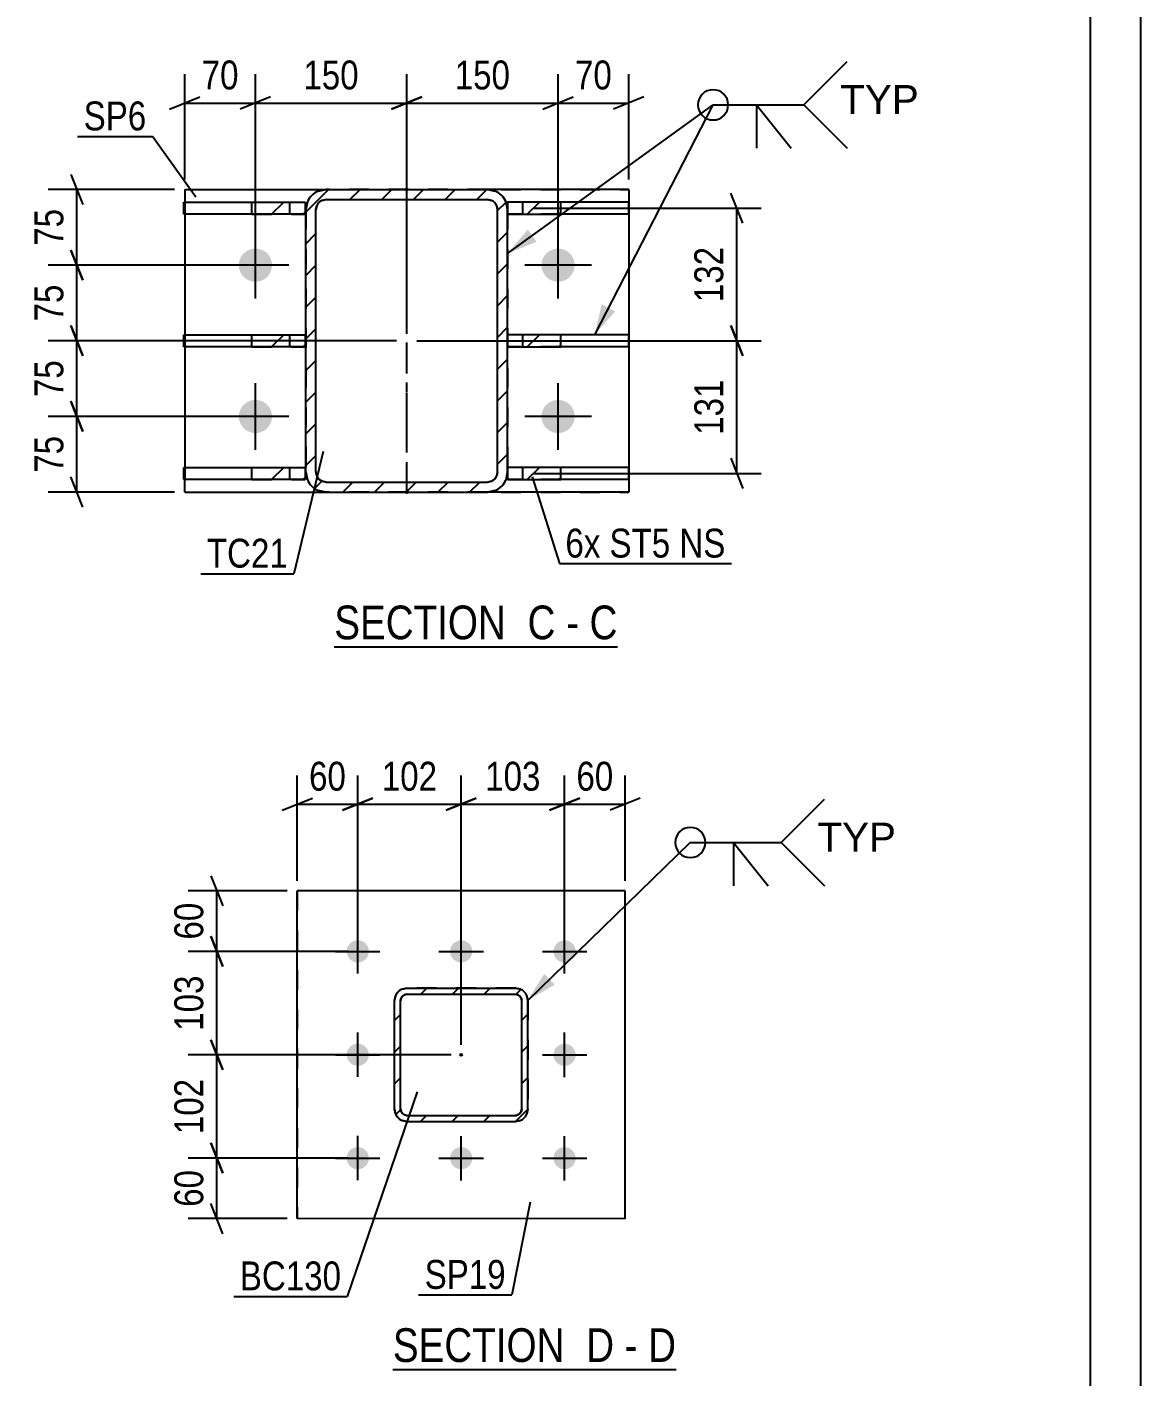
# Model space of a CAD drawing. Header units: millimetres. Extents: x -131 to 463, y -178 to 242.
# Drawn here: x 352.7 to 463.1, y -16.8 to 116.9 of the extents above; entities that cross this region are included whole.
import ezdxf

# ---------------------------------------------------------------- set-up
doc = ezdxf.new("R2010")
doc.units = ezdxf.units.MM
doc.linetypes.add('DXK_LINE_DOT2', pattern=[3.9198, 1.9599, -1.9599])
doc.linetypes.add('DXK_LINE_DOT3', pattern=[5.9187, 2.979, -0.9799, 0.9799, -0.9799])
doc.styles.add('Arial', font='ARIAL.TTF', dxfattribs={"height": 0.2})
doc.styles.add('Arial Narrow', font='ARIALN.TTF', dxfattribs={"height": 0.2})

# ---------------------------------------------------------------- blocks, each defined once
blk = doc.blocks.new('Unknown-284876763-1134')
at = {"color": 5, "linetype": 'Continuous'}
for p, q in [((463.1, -177.83), (463.1, 242.17)), ((458.1, -172.83), (458.1, 237.17))]:
    blk.add_line(p, q, dxfattribs=at)
blk = doc.blocks.new('Unknown-284876763-13 - 1638')
at = {"color": 6, "linetype": 'Continuous'}
blk.add_line((388.95, -16.16), (417.02, -16.16), dxfattribs=at)
at = {"color": 0, "linetype": 'Continuous'}
for points in [[(407.06, -15.41), (407.06, -11.91), (388.95, -11.91), (388.95, -15.41)], [(410.87, -15.41), (410.87, -11.91), (408.11, -11.91), (408.11, -15.41)], [(413.2, -15.41), (413.2, -11.91), (411.92, -11.91), (411.92, -15.41)], [(417.02, -15.41), (417.02, -11.91), (414.25, -11.91), (414.25, -15.41)]]:
    blk.add_wipeout(points, dxfattribs=at)
at = {"color": 7, "linetype": 'Continuous', "style": 'Arial Narrow'}
for s, p in [('SECTION ', (388.95, -15.41)), ('D', (408.11, -15.41)), ('D', (414.25, -15.41)), ('-', (411.92, -15.41))]:
    blk.add_text(s, height=3.34, dxfattribs=at).set_placement(p)
blk = doc.blocks.new('Unknown-284876763-15 - 3372')
at = {"color": 6, "linetype": 'Continuous'}
blk.add_line((383.14, 55.49), (411.21, 55.49), dxfattribs=at)
at = {"color": 0, "linetype": 'Continuous'}
for points in [[(401.25, 56.24), (401.25, 59.74), (383.14, 59.74), (383.14, 56.24)], [(405.07, 56.24), (405.07, 59.74), (402.3, 59.74), (402.3, 56.24)], [(407.39, 56.24), (407.39, 59.74), (406.12, 59.74), (406.12, 56.24)], [(411.21, 56.24), (411.21, 59.74), (408.44, 59.74), (408.44, 56.24)]]:
    blk.add_wipeout(points, dxfattribs=at)
at = {"color": 7, "linetype": 'Continuous', "style": 'Arial Narrow'}
for s, p in [('SECTION ', (383.14, 56.24)), ('C', (402.3, 56.24)), ('C', (408.44, 56.24)), ('-', (406.12, 56.24))]:
    blk.add_text(s, height=3.34, dxfattribs=at).set_placement(p)
blk = doc.blocks.new('Part-284876763-1680 - 1638')
at = {"color": 2, "linetype": 'Continuous'}
for p, q in [((379.47, 31.3), (379.47, 31.3)), ((379.47, -1.2), (379.47, 31.3)), ((411.97, 31.29), (379.47, 31.3)), ((411.97, -1.21), (411.97, 31.29)), ((379.47, -1.2), (379.47, -1.2)), ((411.97, -1.21), (379.47, -1.2))]:
    blk.add_line(p, q, dxfattribs=at)
at = {"color": 7, "linetype": 'DXK_LINE_DOT2'}
for p, q in [((379.47, 31.3), (379.47, -1.2)), ((411.97, 31.29), (411.97, 31.29)), ((411.97, -1.21), (411.97, 31.29)), ((411.97, -1.21), (411.97, -1.21))]:
    blk.add_line(p, q, dxfattribs=at)
blk = doc.blocks.new('Part-284876763-1709 - 1638')
at = {"linetype": 'Continuous'}
h = blk.add_hatch(dxfattribs=at)
h.set_pattern_fill('', scale=0.7, style=0, pattern_type=0)
h.set_pattern_definition([(45, (401.1178, 8.4426), (-1.57154, 1.57154), [])])
h.paths.add_polyline_path([(390.32, 8.44), (401.12, 8.44), (401.58, 8.53), (401.97, 8.79), (402.23, 9.18), (402.32, 9.64), (402.32, 20.44), (402.23, 20.9), (401.97, 21.29), (401.58, 21.55), (401.12, 21.64), (390.32, 21.64), (389.86, 21.55), (389.47, 21.29), (389.21, 20.9), (389.12, 20.44), (389.12, 9.64), (389.21, 9.19), (389.47, 8.8), (389.86, 8.54)])
h.paths.add_polyline_path([(389.76, 9.41), (389.72, 9.64), (389.72, 20.44), (389.77, 20.67), (389.9, 20.87), (390.09, 21), (390.32, 21.04), (401.12, 21.04), (401.35, 21), (401.54, 20.87), (401.67, 20.67), (401.72, 20.44), (401.72, 9.64), (401.67, 9.41), (401.54, 9.22), (401.35, 9.09), (401.12, 9.04), (390.32, 9.04), (390.09, 9.09), (389.89, 9.22)])
blk.add_hatch(color=246, dxfattribs=at).paths.add_polyline_path([(395.72, 14.94, -1), (395.72, 15.14, -1)])
at = {"color": 7, "linetype": 'DXK_LINE_DOT2'}
for p, q in [((389.86, 21.55), (390.32, 21.64)), ((401.12, 21.64), (390.32, 21.64)), ((401.12, 21.64), (401.58, 21.55)), ((389.12, 20.44), (389.21, 20.9)), ((389.12, 9.64), (389.12, 20.44)), ((389.77, 20.67), (389.72, 20.44)), ((389.72, 9.64), (389.72, 20.44)), ((389.9, 20.87), (389.77, 20.67)), ((390.09, 21), (389.9, 20.87)), ((390.32, 21.04), (390.09, 21)), ((390.32, 21.04), (401.12, 21.04)), ((401.35, 21), (401.12, 21.04)), ((401.54, 20.87), (401.35, 21)), ((401.67, 20.67), (401.54, 20.87)), ((401.72, 20.44), (401.67, 20.67)), ((401.72, 9.64), (401.72, 20.44)), ((402.23, 20.9), (402.23, 20.9)), ((402.23, 20.9), (402.32, 20.44)), ((402.32, 20.44), (402.32, 9.64)), ((389.21, 9.19), (389.12, 9.64)), ((389.72, 9.64), (389.76, 9.41)), ((389.76, 9.41), (389.89, 9.22)), ((401.54, 9.22), (401.67, 9.41)), ((401.67, 9.41), (401.72, 9.64)), ((402.32, 9.64), (402.23, 9.18)), ((402.32, 9.64), (402.32, 9.64)), ((390.32, 8.44), (389.86, 8.54)), ((389.89, 9.22), (390.09, 9.09)), ((390.09, 9.09), (390.32, 9.04)), ((390.32, 9.04), (401.12, 9.04)), ((390.32, 8.44), (401.12, 8.44)), ((401.12, 9.04), (401.35, 9.09)), ((401.58, 8.53), (401.12, 8.44)), ((401.35, 9.09), (401.54, 9.22))]:
    blk.add_line(p, q, dxfattribs=at)
at = {"color": 2, "linetype": 'Continuous'}
for p, q in [((390.32, 21.64), (389.86, 21.55)), ((390.32, 21.64), (390.32, 21.64)), ((390.32, 21.64), (401.12, 21.64)), ((401.12, 21.64), (401.12, 21.64)), ((401.58, 21.55), (401.12, 21.64)), ((389.21, 20.9), (389.12, 20.44)), ((389.12, 20.44), (389.12, 20.44)), ((389.12, 9.64), (389.12, 20.44)), ((389.72, 20.44), (389.77, 20.67)), ((389.72, 20.44), (389.72, 20.44)), ((389.72, 9.64), (389.72, 20.44)), ((389.77, 20.67), (389.9, 20.87)), ((389.9, 20.87), (390.09, 21)), ((390.09, 21), (390.32, 21.04)), ((390.32, 21.04), (390.32, 21.04)), ((390.32, 21.04), (401.12, 21.04)), ((401.12, 21.04), (401.12, 21.04)), ((401.12, 21.04), (401.35, 21)), ((401.35, 21), (401.54, 20.87)), ((401.54, 20.87), (401.67, 20.67)), ((401.67, 20.67), (401.72, 20.44)), ((401.72, 20.44), (401.72, 20.44)), ((401.72, 9.64), (401.72, 20.44)), ((402.32, 20.44), (402.23, 20.9)), ((402.32, 20.44), (402.32, 20.44)), ((402.32, 9.64), (402.32, 20.44)), ((389.12, 9.64), (389.12, 9.64)), ((389.12, 9.64), (389.21, 9.19)), ((389.72, 9.64), (389.72, 9.64)), ((389.76, 9.41), (389.72, 9.64)), ((389.89, 9.22), (389.76, 9.41)), ((401.67, 9.41), (401.54, 9.22)), ((401.72, 9.64), (401.67, 9.41)), ((401.72, 9.64), (401.72, 9.64)), ((402.23, 9.18), (402.32, 9.64)), ((402.32, 9.64), (402.32, 9.64)), ((389.86, 8.54), (390.32, 8.44)), ((390.09, 9.09), (389.89, 9.22)), ((390.32, 9.04), (390.09, 9.09)), ((390.32, 9.04), (390.32, 9.04)), ((390.32, 9.04), (401.12, 9.04)), ((390.32, 8.44), (390.32, 8.44)), ((390.32, 8.44), (401.12, 8.44)), ((401.35, 9.09), (401.12, 9.04)), ((401.12, 9.04), (401.12, 9.04)), ((401.12, 8.44), (401.58, 8.53)), ((401.12, 8.44), (401.12, 8.44)), ((401.54, 9.22), (401.35, 9.09))]:
    blk.add_line(p, q, dxfattribs=at)
at = {"color": 7, "linetype": 'DXK_LINE_DOT3'}
blk.add_line((395.72, 15.04), (395.72, 15.04), dxfattribs=at)
at = {"color": 246, "linetype": 'DXK_LINE_DOT2'}
blk.add_line((395.72, 15.04), (395.72, 15.04), dxfattribs=at)
at = {"color": 246, "linetype": 'Continuous'}
blk.add_circle((395.72, 15.04), 0.1, dxfattribs=at)
at = {"color": 7, "linetype": 'DXK_LINE_DOT2'}
for centre, start, end in [((390.32, 20.44), 112.4901, 157.4901), ((401.12, 20.44), 22.4901, 67.4901), ((390.32, 9.64), 202.4901, 247.4901), ((401.12, 9.64), 292.4901, 337.4901)]:
    blk.add_arc(centre, 1.2, start, end, dxfattribs=at)
at = {"color": 2, "linetype": 'Continuous'}
for centre, start, end in [((390.32, 20.44), 112.4901, 157.4901), ((401.12, 20.44), 22.4901, 67.4901), ((390.32, 9.64), 202.4901, 247.4901), ((401.12, 9.64), 292.4901, 337.4901)]:
    blk.add_arc(centre, 1.2, start, end, dxfattribs=at)
blk = doc.blocks.new('Bolt-284876763-1715 - 1638')
at = {"linetype": 'Continuous'}
for points in [[(386.57, 25.31), (386.55, 25.08), (386.48, 24.86), (386.37, 24.66), (386.22, 24.49), (386.03, 24.35), (385.83, 24.25), (385.6, 24.2), (385.37, 24.2), (385.15, 24.24), (384.94, 24.33), (384.75, 24.47), (384.59, 24.64), (384.47, 24.83), (384.4, 25.05), (384.37, 25.28), (384.39, 25.51), (384.46, 25.73), (384.57, 25.93), (384.72, 26.1), (384.91, 26.24), (385.12, 26.34), (385.34, 26.39), (385.57, 26.39), (385.8, 26.35), (386.01, 26.26), (386.2, 26.12), (386.35, 25.95), (386.47, 25.76), (386.54, 25.54)], [(396.82, 25.31), (396.8, 25.08), (396.73, 24.86), (396.62, 24.66), (396.47, 24.49), (396.28, 24.35), (396.08, 24.25), (395.85, 24.2), (395.62, 24.2), (395.4, 24.24), (395.19, 24.33), (395, 24.47), (394.84, 24.63), (394.72, 24.83), (394.65, 25.05), (394.62, 25.28), (394.64, 25.51), (394.71, 25.73), (394.82, 25.93), (394.97, 26.1), (395.16, 26.24), (395.37, 26.33), (395.59, 26.39), (395.82, 26.39), (396.05, 26.34), (396.26, 26.25), (396.45, 26.12), (396.6, 25.95), (396.72, 25.76), (396.79, 25.54)], [(407.07, 25.31), (407.05, 25.08), (406.98, 24.86), (406.87, 24.66), (406.72, 24.49), (406.53, 24.35), (406.33, 24.25), (406.1, 24.2), (405.87, 24.2), (405.65, 24.24), (405.44, 24.33), (405.25, 24.46), (405.09, 24.63), (404.97, 24.83), (404.9, 25.05), (404.87, 25.28), (404.89, 25.5), (404.96, 25.72), (405.07, 25.93), (405.22, 26.1), (405.41, 26.24), (405.62, 26.33), (405.84, 26.38), (406.07, 26.39), (406.3, 26.34), (406.51, 26.25), (406.7, 26.12), (406.85, 25.95), (406.97, 25.75), (407.04, 25.54)], [(386.57, 15.06), (386.55, 14.83), (386.48, 14.61), (386.37, 14.41), (386.22, 14.24), (386.03, 14.1), (385.82, 14), (385.6, 13.95), (385.37, 13.95), (385.14, 13.99), (384.93, 14.08), (384.75, 14.22), (384.59, 14.39), (384.47, 14.58), (384.4, 14.8), (384.37, 15.03), (384.39, 15.26), (384.46, 15.48), (384.57, 15.68), (384.72, 15.85), (384.91, 15.99), (385.11, 16.09), (385.34, 16.14), (385.57, 16.14), (385.79, 16.1), (386.01, 16.01), (386.19, 15.87), (386.35, 15.7), (386.47, 15.51), (386.54, 15.29)], [(407.07, 15.06), (407.05, 14.83), (406.98, 14.61), (406.87, 14.41), (406.72, 14.24), (406.53, 14.1), (406.32, 14), (406.1, 13.95), (405.87, 13.95), (405.64, 13.99), (405.43, 14.08), (405.25, 14.21), (405.09, 14.38), (404.97, 14.58), (404.9, 14.8), (404.87, 15.03), (404.89, 15.25), (404.96, 15.47), (405.07, 15.68), (405.22, 15.85), (405.41, 15.99), (405.61, 16.08), (405.84, 16.13), (406.07, 16.14), (406.29, 16.09), (406.51, 16), (406.69, 15.87), (406.85, 15.7), (406.97, 15.5), (407.04, 15.29)], [(386.57, 4.81), (386.55, 4.58), (386.48, 4.36), (386.37, 4.16), (386.22, 3.99), (386.03, 3.85), (385.82, 3.75), (385.6, 3.7), (385.37, 3.7), (385.14, 3.74), (384.93, 3.83), (384.74, 3.97), (384.59, 4.14), (384.47, 4.33), (384.4, 4.55), (384.37, 4.78), (384.39, 5.01), (384.46, 5.23), (384.57, 5.43), (384.72, 5.6), (384.9, 5.74), (385.11, 5.84), (385.34, 5.89), (385.57, 5.89), (385.79, 5.85), (386, 5.76), (386.19, 5.62), (386.35, 5.45), (386.47, 5.26), (386.54, 5.04)], [(396.82, 4.81), (396.8, 4.58), (396.73, 4.36), (396.62, 4.16), (396.47, 3.99), (396.28, 3.85), (396.07, 3.75), (395.85, 3.7), (395.62, 3.7), (395.39, 3.74), (395.18, 3.83), (394.99, 3.97), (394.84, 4.13), (394.72, 4.33), (394.65, 4.55), (394.62, 4.78), (394.64, 5.01), (394.71, 5.23), (394.82, 5.43), (394.97, 5.6), (395.15, 5.74), (395.36, 5.83), (395.59, 5.89), (395.82, 5.89), (396.04, 5.84), (396.25, 5.75), (396.44, 5.62), (396.6, 5.45), (396.72, 5.26), (396.79, 5.04)], [(407.07, 4.81), (407.05, 4.58), (406.98, 4.36), (406.87, 4.16), (406.72, 3.99), (406.53, 3.85), (406.32, 3.75), (406.1, 3.7), (405.87, 3.7), (405.64, 3.74), (405.43, 3.83), (405.24, 3.96), (405.09, 4.13), (404.97, 4.33), (404.9, 4.55), (404.87, 4.78), (404.89, 5), (404.96, 5.22), (405.07, 5.43), (405.22, 5.6), (405.4, 5.74), (405.61, 5.83), (405.84, 5.88), (406.07, 5.89), (406.29, 5.84), (406.5, 5.75), (406.69, 5.62), (406.85, 5.45), (406.97, 5.25), (407.04, 5.04)]]:
    blk.add_hatch(color=1, dxfattribs=at).paths.add_polyline_path(points)
at = {"color": 1, "linetype": 'Continuous'}
for p, q in [((385.47, 23.1), (385.47, 27.5)), ((395.72, 23.09), (395.72, 27.49)), ((405.97, 23.09), (405.97, 27.49)), ((383.27, 25.3), (387.67, 25.29)), ((393.52, 25.29), (397.92, 25.29)), ((403.77, 25.29), (408.17, 25.29)), ((385.47, 12.85), (385.47, 17.25)), ((405.97, 12.84), (405.97, 17.24)), ((383.27, 15.05), (387.67, 15.04)), ((403.77, 15.04), (408.17, 15.04)), ((385.47, 2.6), (385.47, 7)), ((395.72, 2.59), (395.72, 6.99)), ((405.97, 2.59), (405.97, 6.99)), ((383.27, 4.8), (387.67, 4.79)), ((393.52, 4.79), (397.92, 4.79)), ((403.77, 4.79), (408.17, 4.79))]:
    blk.add_line(p, q, dxfattribs=at)
blk = doc.blocks.new('Part-284876763-3388 - 3372')
at = {"linetype": 'Continuous'}
h = blk.add_hatch(dxfattribs=at)
h.set_pattern_fill('', scale=0.7, style=0, pattern_type=0)
h.set_pattern_definition([(45, (400.3242, 73.2762), (-1.5715, 1.5715), [])])
h.paths.add_polyline_path([(405.59, 73.28), (400.32, 73.28), (400.32, 72.08), (405.59, 72.08)])
at = {"color": 7, "linetype": 'DXK_LINE_DOT2'}
for p, q in [((400.32, 72.08), (400.32, 73.28)), ((405.59, 73.28), (400.32, 73.28)), ((401.82, 72.08), (401.82, 73.28)), ((405.59, 72.08), (400.32, 72.08))]:
    blk.add_line(p, q, dxfattribs=at)
at = {"color": 2, "linetype": 'Continuous'}
for p, q in [((405.59, 73.28), (400.32, 73.28)), ((400.32, 73.28), (400.32, 72.08)), ((412.32, 73.28), (405.59, 73.28)), ((405.59, 72.08), (405.59, 73.28)), ((412.32, 72.08), (412.32, 73.28)), ((400.32, 72.08), (405.59, 72.08)), ((412.32, 72.08), (405.59, 72.08))]:
    blk.add_line(p, q, dxfattribs=at)
blk = doc.blocks.new('Part-284876763-3393 - 3372')
at = {"linetype": 'Continuous'}
h = blk.add_hatch(dxfattribs=at)
h.set_pattern_fill('', scale=0.7, style=0, pattern_type=0)
h.set_pattern_definition([(45, (400.3242, 99.5762), (-1.5715, 1.5715), [])])
h.paths.add_polyline_path([(405.59, 99.58), (400.32, 99.58), (400.32, 98.38), (405.59, 98.38)])
at = {"color": 7, "linetype": 'DXK_LINE_DOT2'}
for p, q in [((400.32, 98.38), (400.32, 99.58)), ((405.59, 99.58), (400.32, 99.58)), ((401.82, 98.38), (401.82, 99.58)), ((405.59, 98.38), (400.32, 98.38))]:
    blk.add_line(p, q, dxfattribs=at)
at = {"color": 2, "linetype": 'Continuous'}
for p, q in [((405.59, 99.58), (400.32, 99.58)), ((400.32, 99.58), (400.32, 98.38)), ((412.32, 99.58), (405.59, 99.58)), ((405.59, 98.38), (405.59, 99.58)), ((412.32, 98.38), (412.32, 99.58)), ((400.32, 98.38), (405.59, 98.38)), ((412.32, 98.38), (405.59, 98.38))]:
    blk.add_line(p, q, dxfattribs=at)
blk = doc.blocks.new('Part-284876763-3398 - 3372')
at = {"linetype": 'Continuous'}
h = blk.add_hatch(dxfattribs=at)
h.set_pattern_fill('', scale=0.7, style=0, pattern_type=0)
h.set_pattern_definition([(45, (400.3242, 86.4262), (-1.5715, 1.5715), [])])
h.paths.add_polyline_path([(405.59, 86.43), (400.32, 86.43), (400.32, 85.23), (405.59, 85.23)])
at = {"color": 7, "linetype": 'DXK_LINE_DOT2'}
for p, q in [((400.32, 85.23), (400.32, 86.43)), ((405.59, 86.43), (400.32, 86.43)), ((401.82, 85.23), (401.82, 86.43)), ((405.59, 85.23), (400.32, 85.23))]:
    blk.add_line(p, q, dxfattribs=at)
at = {"color": 2, "linetype": 'Continuous'}
for p, q in [((405.59, 86.43), (400.32, 86.43)), ((400.32, 86.43), (400.32, 85.23)), ((412.32, 86.43), (405.59, 86.43)), ((405.59, 85.23), (405.59, 86.43)), ((412.32, 85.23), (412.32, 86.43)), ((400.32, 85.23), (405.59, 85.23)), ((412.32, 85.23), (405.59, 85.23))]:
    blk.add_line(p, q, dxfattribs=at)
blk = doc.blocks.new('Part-284876763-3403 - 3372')
at = {"linetype": 'Continuous'}
h = blk.add_hatch(dxfattribs=at)
h.set_pattern_fill('', scale=0.7, style=0, pattern_type=0)
h.set_pattern_definition([(45, (374.978, 73.2762), (-1.5715, 1.5715), [])])
h.paths.add_polyline_path([(380.24, 73.28), (374.98, 73.28), (374.98, 72.08), (380.24, 72.08)])
at = {"color": 2, "linetype": 'Continuous'}
for p, q in [((368.24, 73.28), (374.98, 73.28)), ((368.24, 72.08), (368.24, 73.28)), ((374.98, 73.28), (380.24, 73.28)), ((374.98, 72.08), (374.98, 73.28)), ((380.24, 73.28), (380.24, 72.08)), ((374.98, 72.08), (368.24, 72.08)), ((380.24, 72.08), (374.98, 72.08))]:
    blk.add_line(p, q, dxfattribs=at)
at = {"color": 7, "linetype": 'DXK_LINE_DOT2'}
for p, q in [((374.98, 73.28), (380.24, 73.28)), ((378.74, 72.08), (378.74, 73.28)), ((380.24, 73.28), (380.24, 72.08)), ((374.98, 72.08), (380.24, 72.08))]:
    blk.add_line(p, q, dxfattribs=at)
blk = doc.blocks.new('Part-284876763-3408 - 3372')
at = {"linetype": 'Continuous'}
h = blk.add_hatch(dxfattribs=at)
h.set_pattern_fill('', scale=0.7, style=0, pattern_type=0)
h.set_pattern_definition([(45, (374.978, 99.5762), (-1.5715, 1.5715), [])])
h.paths.add_polyline_path([(380.24, 99.58), (374.98, 99.58), (374.98, 98.38), (380.24, 98.38)])
at = {"color": 2, "linetype": 'Continuous'}
for p, q in [((368.24, 99.58), (374.98, 99.58)), ((368.24, 98.38), (368.24, 99.58)), ((374.98, 99.58), (380.24, 99.58)), ((374.98, 98.38), (374.98, 99.58)), ((380.24, 99.58), (380.24, 98.38)), ((374.98, 98.38), (368.24, 98.38)), ((380.24, 98.38), (374.98, 98.38))]:
    blk.add_line(p, q, dxfattribs=at)
at = {"color": 7, "linetype": 'DXK_LINE_DOT2'}
for p, q in [((374.98, 99.58), (380.24, 99.58)), ((378.74, 98.38), (378.74, 99.58)), ((380.24, 99.58), (380.24, 98.38)), ((374.98, 98.38), (380.24, 98.38))]:
    blk.add_line(p, q, dxfattribs=at)
blk = doc.blocks.new('Part-284876763-3413 - 3372')
at = {"linetype": 'Continuous'}
h = blk.add_hatch(dxfattribs=at)
h.set_pattern_fill('', scale=0.7, style=0, pattern_type=0)
h.set_pattern_definition([(45, (374.978, 86.4262), (-1.5715, 1.5715), [])])
h.paths.add_polyline_path([(380.24, 86.43), (374.98, 86.43), (374.98, 85.23), (380.24, 85.23)])
at = {"color": 2, "linetype": 'Continuous'}
for p, q in [((368.24, 86.43), (374.98, 86.43)), ((368.24, 85.23), (368.24, 86.43)), ((374.98, 86.43), (380.24, 86.43)), ((374.98, 85.23), (374.98, 86.43)), ((380.24, 86.43), (380.24, 85.23)), ((374.98, 85.23), (368.24, 85.23)), ((380.24, 85.23), (374.98, 85.23))]:
    blk.add_line(p, q, dxfattribs=at)
at = {"color": 7, "linetype": 'DXK_LINE_DOT2'}
for p, q in [((374.98, 86.43), (380.24, 86.43)), ((378.74, 85.23), (378.74, 86.43)), ((380.24, 86.43), (380.24, 85.23)), ((374.98, 85.23), (380.24, 85.23))]:
    blk.add_line(p, q, dxfattribs=at)
blk = doc.blocks.new('Part-284876763-3437 - 3372')
at = {"linetype": 'Continuous'}
for points in [[(390.32, 100.73, -1), (390.32, 100.93, -1)], [(390.32, 70.73, -1), (390.32, 70.93, -1)]]:
    blk.add_hatch(color=246, dxfattribs=at).paths.add_polyline_path(points)
at = {"color": 2, "linetype": 'Continuous'}
for p, q in [((368.32, 100.83), (368.32, 99.58)), ((368.32, 100.83), (382.32, 100.83)), ((412.32, 100.83), (398.32, 100.83)), ((412.32, 100.83), (412.32, 70.83)), ((368.32, 98.38), (368.32, 86.43)), ((368.32, 85.23), (368.32, 73.28)), ((368.32, 70.83), (368.32, 72.08)), ((368.32, 70.83), (368.32, 70.83)), ((368.32, 70.83), (382.32, 70.83)), ((412.32, 70.83), (398.32, 70.83)), ((412.32, 70.83), (412.32, 70.83))]:
    blk.add_line(p, q, dxfattribs=at)
at = {"color": 7, "linetype": 'DXK_LINE_DOT2'}
for p, q in [((368.32, 100.83), (412.32, 100.83)), ((398.32, 100.83), (382.32, 100.83)), ((368.32, 99.58), (368.32, 98.38)), ((368.32, 86.43), (368.32, 85.23)), ((368.32, 73.28), (368.32, 72.08)), ((368.32, 70.83), (412.32, 70.83)), ((368.32, 70.83), (368.32, 70.83)), ((398.32, 70.83), (382.32, 70.83)), ((412.32, 70.83), (412.32, 70.83))]:
    blk.add_line(p, q, dxfattribs=at)
at = {"color": 7, "linetype": 'DXK_LINE_DOT3'}
blk.add_line((390.32, 70.83), (390.32, 100.83), dxfattribs=at)
at = {"color": 246, "linetype": 'DXK_LINE_DOT2'}
blk.add_line((390.32, 70.83), (390.32, 100.83), dxfattribs=at)
at = {"color": 246, "linetype": 'Continuous'}
for centre in [(390.32, 100.83), (390.32, 70.83)]:
    blk.add_circle(centre, 0.1, dxfattribs=at)
blk = doc.blocks.new('Part-284876763-3456 - 3372')
at = {"linetype": 'Continuous'}
h = blk.add_hatch(dxfattribs=at)
h.set_pattern_fill('', scale=0.7, style=0, pattern_type=0)
h.set_pattern_definition([(45, (400.172, 99.591), (-1.57154, 1.57154), [])])
h.paths.add_polyline_path([(400.32, 98.83), (400.17, 99.59), (399.74, 100.24), (399.09, 100.67), (398.32, 100.83), (382.32, 100.83), (381.56, 100.67), (380.91, 100.24), (380.48, 99.59), (380.32, 98.83), (380.32, 72.83), (380.48, 72.06), (380.91, 71.41), (381.56, 70.98), (382.32, 70.83), (398.32, 70.83), (399.09, 70.98), (399.74, 71.41), (400.17, 72.06), (400.32, 72.83)])
h.paths.add_polyline_path([(399.25, 72.44), (399.03, 72.12), (398.71, 71.9), (398.32, 71.83), (382.32, 71.83), (381.94, 71.9), (381.62, 72.12), (381.4, 72.44), (381.32, 72.83), (381.32, 98.83), (381.4, 99.21), (381.62, 99.53), (381.94, 99.75), (382.32, 99.83), (398.32, 99.83), (398.71, 99.75), (399.03, 99.53), (399.25, 99.21), (399.32, 98.83), (399.32, 72.83)])
at = {"color": 7, "linetype": 'DXK_LINE_DOT2'}
for p, q in [((381.56, 100.67), (382.32, 100.83)), ((382.32, 100.83), (398.32, 100.83)), ((398.32, 100.83), (399.09, 100.67)), ((380.32, 98.83), (380.48, 99.59)), ((381.4, 99.21), (381.32, 98.83)), ((382.32, 99.83), (381.94, 99.75)), ((382.32, 99.83), (398.32, 99.83)), ((398.71, 99.75), (398.32, 99.83)), ((399.32, 98.83), (399.25, 99.21)), ((400.17, 99.59), (400.32, 98.83)), ((380.32, 98.83), (380.32, 72.83)), ((381.32, 72.83), (381.32, 98.83)), ((399.32, 72.83), (399.32, 98.83)), ((400.32, 98.83), (400.32, 72.83)), ((380.48, 72.06), (380.32, 72.83)), ((381.32, 72.83), (381.4, 72.44)), ((399.25, 72.44), (399.32, 72.83)), ((400.32, 72.83), (400.17, 72.06)), ((382.32, 70.83), (381.56, 70.98)), ((381.94, 71.9), (382.32, 71.83)), ((382.32, 71.83), (398.32, 71.83)), ((398.32, 71.83), (398.71, 71.9)), ((399.09, 70.98), (398.32, 70.83)), ((382.32, 70.83), (398.32, 70.83))]:
    blk.add_line(p, q, dxfattribs=at)
at = {"color": 2, "linetype": 'Continuous'}
for p, q in [((382.32, 100.83), (381.56, 100.67)), ((382.32, 100.83), (382.32, 100.83)), ((382.32, 100.83), (398.32, 100.83)), ((398.32, 100.83), (398.32, 100.83)), ((399.09, 100.67), (398.32, 100.83)), ((380.48, 99.59), (380.32, 98.83)), ((381.32, 98.83), (381.4, 99.21)), ((381.94, 99.75), (382.32, 99.83)), ((382.32, 99.83), (382.32, 99.83)), ((382.32, 99.83), (398.32, 99.83)), ((398.32, 99.83), (398.32, 99.83)), ((398.32, 99.83), (398.71, 99.75)), ((399.25, 99.21), (399.32, 98.83)), ((400.32, 98.83), (400.17, 99.59)), ((380.32, 98.83), (380.32, 98.83)), ((380.32, 72.83), (380.32, 98.83)), ((381.32, 98.83), (381.32, 98.83)), ((381.32, 72.83), (381.32, 98.83)), ((399.32, 98.83), (399.32, 98.83)), ((399.32, 72.83), (399.32, 98.83)), ((400.32, 98.83), (400.32, 98.83)), ((400.32, 72.83), (400.32, 98.83)), ((380.32, 72.83), (380.32, 72.83)), ((380.32, 72.83), (380.48, 72.06)), ((381.32, 72.83), (381.32, 72.83)), ((381.4, 72.44), (381.32, 72.83)), ((399.32, 72.83), (399.25, 72.44)), ((399.32, 72.83), (399.32, 72.83)), ((400.17, 72.06), (400.32, 72.83)), ((400.32, 72.83), (400.32, 72.83)), ((381.56, 70.98), (382.32, 70.83)), ((382.32, 71.83), (381.94, 71.9)), ((382.32, 71.83), (382.32, 71.83)), ((382.32, 71.83), (398.32, 71.83)), ((398.71, 71.9), (398.32, 71.83)), ((398.32, 71.83), (398.32, 71.83)), ((398.32, 70.83), (399.09, 70.98)), ((382.32, 70.83), (382.32, 70.83)), ((382.32, 70.83), (398.32, 70.83)), ((398.32, 70.83), (398.32, 70.83))]:
    blk.add_line(p, q, dxfattribs=at)
at = {"color": 7, "linetype": 'DXK_LINE_DOT3'}
blk.add_line((390.32, 85.83), (390.32, 85.83), dxfattribs=at)
at = {"color": 7, "linetype": 'DXK_LINE_DOT2'}
for centre, radius, start, end in [((382.32, 98.83), 2, 112.5, 157.5), ((398.32, 98.83), 2, 22.5, 67.5), ((382.32, 98.83), 1, 112.5, 157.5), ((398.32, 98.83), 1, 22.5, 67.5), ((382.32, 72.83), 1, 202.5, 247.5), ((398.32, 72.83), 1, 292.5, 337.5), ((382.32, 72.83), 2, 202.5, 247.5), ((398.32, 72.83), 2, 292.5, 337.5)]:
    blk.add_arc(centre, radius, start, end, dxfattribs=at)
at = {"color": 2, "linetype": 'Continuous'}
for centre, radius, start, end in [((382.32, 98.83), 2, 112.5, 157.5), ((398.32, 98.83), 2, 22.5, 67.5), ((382.32, 98.83), 1, 112.5, 157.5), ((398.32, 98.83), 1, 22.5, 67.5), ((382.32, 72.83), 1, 202.5, 247.5), ((398.32, 72.83), 1, 292.5, 337.5), ((382.32, 72.83), 2, 202.5, 247.5), ((398.32, 72.83), 2, 292.5, 337.5)]:
    blk.add_arc(centre, radius, start, end, dxfattribs=at)
blk = doc.blocks.new('Bolt-284876763-3482 - 3372')
at = {"linetype": 'Continuous'}
for points in [[(373.67, 93.33), (373.71, 93.67), (373.82, 94), (373.99, 94.3), (374.22, 94.55), (374.5, 94.75), (374.81, 94.89), (375.15, 94.97), (375.5, 94.97), (375.83, 94.89), (376.15, 94.75), (376.43, 94.55), (376.66, 94.3), (376.83, 94), (376.94, 93.67), (376.97, 93.33), (376.94, 92.98), (376.83, 92.65), (376.66, 92.36), (376.43, 92.1), (376.15, 91.9), (375.83, 91.76), (375.5, 91.68), (375.15, 91.68), (374.81, 91.76), (374.5, 91.9), (374.22, 92.1), (373.99, 92.36), (373.82, 92.65), (373.71, 92.98)], [(403.67, 93.33), (403.71, 93.67), (403.82, 94), (403.99, 94.3), (404.22, 94.55), (404.5, 94.75), (404.81, 94.89), (405.15, 94.97), (405.5, 94.97), (405.83, 94.89), (406.15, 94.75), (406.43, 94.55), (406.66, 94.3), (406.83, 94), (406.94, 93.67), (406.97, 93.33), (406.94, 92.98), (406.83, 92.65), (406.66, 92.36), (406.43, 92.1), (406.15, 91.9), (405.83, 91.76), (405.5, 91.68), (405.15, 91.68), (404.81, 91.76), (404.5, 91.9), (404.22, 92.1), (403.99, 92.36), (403.82, 92.65), (403.71, 92.98)], [(373.67, 78.33), (373.71, 78.67), (373.82, 79), (373.99, 79.3), (374.22, 79.55), (374.5, 79.75), (374.81, 79.89), (375.15, 79.97), (375.5, 79.97), (375.83, 79.89), (376.15, 79.75), (376.43, 79.55), (376.66, 79.3), (376.83, 79), (376.94, 78.67), (376.97, 78.33), (376.94, 77.98), (376.83, 77.65), (376.66, 77.36), (376.43, 77.1), (376.15, 76.9), (375.83, 76.76), (375.5, 76.68), (375.15, 76.68), (374.81, 76.76), (374.5, 76.9), (374.22, 77.1), (373.99, 77.36), (373.82, 77.65), (373.71, 77.98)], [(403.67, 78.33), (403.71, 78.67), (403.82, 79), (403.99, 79.3), (404.22, 79.55), (404.5, 79.75), (404.81, 79.89), (405.15, 79.97), (405.5, 79.97), (405.83, 79.89), (406.15, 79.75), (406.43, 79.55), (406.66, 79.3), (406.83, 79), (406.94, 78.67), (406.97, 78.33), (406.94, 77.98), (406.83, 77.65), (406.66, 77.36), (406.43, 77.1), (406.15, 76.9), (405.83, 76.76), (405.5, 76.68), (405.15, 76.68), (404.81, 76.76), (404.5, 76.9), (404.22, 77.1), (403.99, 77.36), (403.82, 77.65), (403.71, 77.98)]]:
    blk.add_hatch(color=1, dxfattribs=at).paths.add_polyline_path(points)
at = {"color": 1, "linetype": 'Continuous'}
for p, q in [((375.32, 90.03), (375.32, 96.63)), ((405.32, 90.03), (405.32, 96.63)), ((378.62, 93.33), (372.02, 93.33)), ((408.62, 93.33), (402.02, 93.33)), ((375.32, 75.03), (375.32, 81.63)), ((405.32, 75.03), (405.32, 81.63)), ((378.62, 78.33), (372.02, 78.33)), ((408.62, 78.33), (402.02, 78.33))]:
    blk.add_line(p, q, dxfattribs=at)
blk = doc.blocks.new('StraightDimension-284876763-1775 - 1638')
at = {"color": 7, "linetype": 'Continuous'}
for p, q in [((370.9, 32.8), (372.1, 29.8)), ((378.47, 31.3), (368.65, 31.3)), ((371.5, 25.3), (371.5, 31.3)), ((372.1, 23.8), (370.9, 26.8)), ((384.47, 25.3), (368.65, 25.3))]:
    blk.add_line(p, q, dxfattribs=at)
at = {"color": 0}
blk.add_wipeout([(370.75, 30.72), (366.55, 30.72), (366.55, 25.87), (370.75, 25.87)], dxfattribs=at)
at = {"color": 3, "style": 'Arial Narrow'}
blk.add_text('60', height=2.863, rotation=90.0002, dxfattribs=at).set_placement((370.15, 26.47))
blk = doc.blocks.new('StraightDimension-284876763-1748 - 1638')
at = {"color": 7, "linetype": 'Continuous'}
for p, q in [((385.47, 26.3), (385.47, 42.73)), ((395.72, 16.04), (395.72, 42.73)), ((383.97, 39.28), (386.97, 40.48)), ((397.22, 40.48), (394.22, 39.28)), ((385.47, 39.88), (395.72, 39.88))]:
    blk.add_line(p, q, dxfattribs=at)
at = {"color": 0}
blk.add_wipeout([(393.94, 40.63), (393.94, 44.83), (387.25, 44.83), (387.25, 40.63)], dxfattribs=at)
at = {"color": 3, "style": 'Arial Narrow'}
blk.add_text('102', height=2.863, dxfattribs=at).set_placement((387.85, 41.23))
blk = doc.blocks.new('StraightDimension-284876763-1738 - 1638')
at = {"color": 7, "linetype": 'Continuous'}
for p, q in [((379.47, 32.3), (379.47, 42.73)), ((385.47, 26.3), (385.47, 42.73)), ((377.97, 39.28), (380.97, 40.48)), ((386.97, 40.48), (383.97, 39.28)), ((379.47, 39.88), (385.47, 39.88))]:
    blk.add_line(p, q, dxfattribs=at)
at = {"color": 0}
blk.add_wipeout([(384.9, 40.63), (384.9, 44.83), (380.04, 44.83), (380.04, 40.63)], dxfattribs=at)
at = {"color": 3, "style": 'Arial Narrow'}
blk.add_text('60', height=2.863, dxfattribs=at).set_placement((380.64, 41.23))
blk = doc.blocks.new('StraightDimension-284876763-1756 - 1638')
at = {"color": 7, "linetype": 'Continuous'}
for p, q in [((395.72, 16.04), (395.72, 42.73)), ((405.97, 26.29), (405.97, 42.73)), ((394.22, 39.28), (397.22, 40.48)), ((407.47, 40.48), (404.47, 39.28)), ((395.72, 39.88), (405.97, 39.88))]:
    blk.add_line(p, q, dxfattribs=at)
at = {"color": 0}
blk.add_wipeout([(404.19, 40.63), (404.19, 44.83), (397.5, 44.83), (397.5, 40.63)], dxfattribs=at)
at = {"color": 3, "style": 'Arial Narrow'}
blk.add_text('103', height=2.863, dxfattribs=at).set_placement((398.1, 41.23))
blk = doc.blocks.new('StraightDimension-284876763-1764 - 1638')
at = {"color": 7, "linetype": 'Continuous'}
for p, q in [((405.97, 26.29), (405.97, 42.73)), ((411.97, 32.29), (411.97, 42.73)), ((404.47, 39.28), (407.47, 40.48)), ((413.47, 40.48), (410.47, 39.28)), ((405.97, 39.88), (411.97, 39.88))]:
    blk.add_line(p, q, dxfattribs=at)
at = {"color": 0}
blk.add_wipeout([(411.4, 40.63), (411.4, 44.83), (406.54, 44.83), (406.54, 40.63)], dxfattribs=at)
at = {"color": 3, "style": 'Arial Narrow'}
blk.add_text('60', height=2.863, dxfattribs=at).set_placement((407.14, 41.23))
blk = doc.blocks.new('StraightDimension-284876763-1785 - 1638')
at = {"color": 7, "linetype": 'Continuous'}
for p, q in [((370.9, 26.8), (372.1, 23.8)), ((384.47, 25.3), (368.65, 25.3)), ((371.5, 15.04), (371.5, 25.3)), ((372.1, 13.54), (370.9, 16.54)), ((394.72, 15.04), (368.65, 15.04))]:
    blk.add_line(p, q, dxfattribs=at)
at = {"color": 0}
blk.add_wipeout([(370.75, 23.51), (366.55, 23.51), (366.55, 16.83), (370.75, 16.83)], dxfattribs=at)
at = {"color": 3, "style": 'Arial Narrow'}
blk.add_text('103', height=2.863, rotation=90.0002, dxfattribs=at).set_placement((370.15, 17.43))
blk = doc.blocks.new('StraightDimension-284876763-1793 - 1638')
at = {"color": 7, "linetype": 'Continuous'}
for p, q in [((370.9, 16.54), (372.1, 13.54)), ((394.72, 15.04), (368.65, 15.04)), ((371.5, 4.8), (371.5, 15.04)), ((372.1, 3.3), (370.9, 6.3)), ((384.47, 4.8), (368.65, 4.8))]:
    blk.add_line(p, q, dxfattribs=at)
at = {"color": 0}
blk.add_wipeout([(370.75, 13.26), (366.55, 13.26), (366.55, 6.58), (370.75, 6.58)], dxfattribs=at)
at = {"color": 3, "style": 'Arial Narrow'}
blk.add_text('102', height=2.863, rotation=90.0002, dxfattribs=at).set_placement((370.15, 7.18))
blk = doc.blocks.new('StraightDimension-284876763-1801 - 1638')
at = {"color": 7, "linetype": 'Continuous'}
for p, q in [((370.9, 6.3), (372.1, 3.3)), ((384.47, 4.8), (368.65, 4.8)), ((371.5, -1.2), (371.5, 4.8)), ((372.1, -2.7), (370.9, 0.3)), ((378.47, -1.2), (368.65, -1.2))]:
    blk.add_line(p, q, dxfattribs=at)
at = {"color": 0}
blk.add_wipeout([(370.75, 4.22), (366.55, 4.22), (366.55, -0.63), (370.75, -0.63)], dxfattribs=at)
at = {"color": 3, "style": 'Arial Narrow'}
blk.add_text('60', height=2.863, rotation=90.0002, dxfattribs=at).set_placement((370.15, -0.03))
blk = doc.blocks.new('StraightDimension-284876763-3484 - 3372')
at = {"color": 7, "linetype": 'Continuous'}
for p, q in [((368.32, 101.83), (368.32, 112.25)), ((375.32, 94.33), (375.32, 112.25)), ((366.82, 108.8), (369.82, 110)), ((376.82, 110), (373.82, 108.8)), ((368.32, 109.4), (375.32, 109.4))]:
    blk.add_line(p, q, dxfattribs=at)
at = {"color": 0}
blk.add_wipeout([(374.25, 110.15), (374.25, 114.35), (369.4, 114.35), (369.4, 110.15)], dxfattribs=at)
at = {"color": 3, "style": 'Arial Narrow'}
blk.add_text('70', height=2.863, dxfattribs=at).set_placement((370, 110.75))
blk = doc.blocks.new('StraightDimension-284876763-3494 - 3372')
at = {"color": 7, "linetype": 'Continuous'}
for p, q in [((375.32, 94.33), (375.32, 112.25)), ((390.32, 86.83), (390.32, 112.25)), ((376.82, 110), (373.82, 108.8)), ((388.82, 108.8), (391.82, 110)), ((375.32, 109.4), (390.32, 109.4))]:
    blk.add_line(p, q, dxfattribs=at)
at = {"color": 0}
blk.add_wipeout([(386.17, 110.15), (386.17, 114.35), (379.48, 114.35), (379.48, 110.15)], dxfattribs=at)
at = {"color": 3, "style": 'Arial Narrow'}
blk.add_text('150', height=2.863, dxfattribs=at).set_placement((380.08, 110.75))
blk = doc.blocks.new('StraightDimension-284876763-3503 - 3372')
at = {"color": 7, "linetype": 'Continuous'}
for p, q in [((390.32, 86.83), (390.32, 112.25)), ((405.32, 94.33), (405.32, 112.25)), ((391.82, 110), (388.82, 108.8)), ((403.82, 108.8), (406.82, 110)), ((390.32, 109.4), (405.32, 109.4))]:
    blk.add_line(p, q, dxfattribs=at)
at = {"color": 0}
blk.add_wipeout([(401.17, 110.15), (401.17, 114.35), (394.48, 114.35), (394.48, 110.15)], dxfattribs=at)
at = {"color": 3, "style": 'Arial Narrow'}
blk.add_text('150', height=2.863, dxfattribs=at).set_placement((395.08, 110.75))
blk = doc.blocks.new('StraightDimension-284876763-3512 - 3372')
at = {"color": 7, "linetype": 'Continuous'}
for p, q in [((405.32, 94.33), (405.32, 112.25)), ((412.32, 101.83), (412.32, 112.25)), ((403.82, 108.8), (406.82, 110)), ((413.82, 110), (410.82, 108.8)), ((405.32, 109.4), (412.32, 109.4))]:
    blk.add_line(p, q, dxfattribs=at)
at = {"color": 0}
blk.add_wipeout([(411.25, 110.15), (411.25, 114.35), (406.4, 114.35), (406.4, 110.15)], dxfattribs=at)
at = {"color": 3, "style": 'Arial Narrow'}
blk.add_text('70', height=2.863, dxfattribs=at).set_placement((407, 110.75))
blk = doc.blocks.new('StraightDimension-284876763-3523 - 3372')
at = {"color": 7, "linetype": 'Continuous'}
for p, q in [((423.64, 84.33), (422.44, 87.33)), ((391.32, 85.83), (425.44, 85.83)), ((423.04, 72.68), (423.04, 85.83)), ((422.44, 74.18), (423.64, 71.18)), ((402.82, 72.68), (425.44, 72.68))]:
    blk.add_line(p, q, dxfattribs=at)
at = {"color": 0}
blk.add_wipeout([(422.29, 82.59), (418.09, 82.59), (418.09, 75.91), (422.29, 75.91)], dxfattribs=at)
at = {"color": 3, "style": 'Arial Narrow'}
blk.add_text('131', height=2.863, rotation=90.0002, dxfattribs=at).set_placement((421.69, 76.51))
blk = doc.blocks.new('StraightDimension-284876763-3528 - 3372')
at = {"color": 7, "linetype": 'Continuous'}
for p, q in [((423.64, 97.48), (422.44, 100.48)), ((402.82, 98.98), (425.44, 98.98)), ((423.04, 85.83), (423.04, 98.98)), ((422.44, 87.33), (423.64, 84.33)), ((391.32, 85.83), (425.44, 85.83))]:
    blk.add_line(p, q, dxfattribs=at)
at = {"color": 0}
blk.add_wipeout([(422.29, 95.74), (418.09, 95.74), (418.09, 89.06), (422.29, 89.06)], dxfattribs=at)
at = {"color": 3, "style": 'Arial Narrow'}
blk.add_text('132', height=2.863, rotation=90.0002, dxfattribs=at).set_placement((421.69, 89.66))
blk = doc.blocks.new('StraightDimension-284876763-3534 - 3372')
at = {"color": 7, "linetype": 'Continuous'}
for p, q in [((357.03, 79.83), (358.23, 76.83)), ((374.32, 78.33), (354.78, 78.33)), ((357.63, 70.83), (357.63, 78.33)), ((358.23, 69.33), (357.03, 72.33)), ((367.32, 70.83), (354.78, 70.83))]:
    blk.add_line(p, q, dxfattribs=at)
at = {"color": 0}
blk.add_wipeout([(356.88, 77), (352.68, 77), (352.68, 72.15), (356.88, 72.15)], dxfattribs=at)
at = {"color": 3, "style": 'Arial Narrow'}
blk.add_text('75', height=2.863, rotation=90.0002, dxfattribs=at).set_placement((356.28, 72.75))
blk = doc.blocks.new('StraightDimension-284876763-3544 - 3372')
at = {"color": 7, "linetype": 'Continuous'}
for p, q in [((357.03, 87.33), (358.23, 84.33)), ((389.32, 85.83), (354.78, 85.83)), ((357.63, 78.33), (357.63, 85.83)), ((358.23, 76.83), (357.03, 79.83)), ((374.32, 78.33), (354.78, 78.33))]:
    blk.add_line(p, q, dxfattribs=at)
at = {"color": 0}
blk.add_wipeout([(356.88, 84.5), (352.68, 84.5), (352.68, 79.65), (356.88, 79.65)], dxfattribs=at)
at = {"color": 3, "style": 'Arial Narrow'}
blk.add_text('75', height=2.863, rotation=90.0002, dxfattribs=at).set_placement((356.28, 80.25))
blk = doc.blocks.new('StraightDimension-284876763-3553 - 3372')
at = {"color": 7, "linetype": 'Continuous'}
for p, q in [((357.03, 94.83), (358.23, 91.83)), ((374.32, 93.33), (354.78, 93.33)), ((357.63, 85.83), (357.63, 93.33)), ((358.23, 84.33), (357.03, 87.33)), ((389.32, 85.83), (354.78, 85.83))]:
    blk.add_line(p, q, dxfattribs=at)
at = {"color": 0}
blk.add_wipeout([(356.88, 92), (352.68, 92), (352.68, 87.15), (356.88, 87.15)], dxfattribs=at)
at = {"color": 3, "style": 'Arial Narrow'}
blk.add_text('75', height=2.863, rotation=90.0002, dxfattribs=at).set_placement((356.28, 87.75))
blk = doc.blocks.new('StraightDimension-284876763-3562 - 3372')
at = {"color": 7, "linetype": 'Continuous'}
for p, q in [((357.03, 102.33), (358.23, 99.33)), ((367.32, 100.83), (354.78, 100.83)), ((357.63, 93.33), (357.63, 100.83)), ((358.23, 91.83), (357.03, 94.83)), ((374.32, 93.33), (354.78, 93.33))]:
    blk.add_line(p, q, dxfattribs=at)
at = {"color": 0}
blk.add_wipeout([(356.88, 99.5), (352.68, 99.5), (352.68, 94.65), (356.88, 94.65)], dxfattribs=at)
at = {"color": 3, "style": 'Arial Narrow'}
blk.add_text('75', height=2.863, rotation=90.0002, dxfattribs=at).set_placement((356.28, 95.25))
blk = doc.blocks.new('WeldMark-284876763-1811 - 1638')
at = {"linetype": 'Continuous'}
blk.add_hatch(color=30, dxfattribs=at).paths.add_polyline_path([(404.99, 21.99), (402.32, 20.44), (403.95, 23.07)])
at = {"color": 30, "linetype": 'Continuous'}
for p, q in [((402.32, 20.44), (418.43, 36.09)), ((418.43, 36.09), (427.43, 36.09))]:
    blk.add_line(p, q, dxfattribs=at)
at = {"color": 3, "linetype": 'Continuous'}
for q in [(426.15, 31.81), (422.72, 31.81)]:
    blk.add_line((422.72, 36.09), q, dxfattribs=at)
for start, end in [(90, 270), (270, 90)]:
    blk.add_arc((418.43, 36.09), 1.5, start, end, dxfattribs=at)
at = {"color": 0, "linetype": 'Continuous'}
blk.add_wipeout([(438.81, 35.19), (438.81, 38.19), (431.03, 38.19), (431.03, 35.19)], dxfattribs=at)
blk.add_wipeout([(438.81, 35.19), (438.81, 38.19), (431.03, 38.19), (431.03, 35.19)], dxfattribs=at)
at = {"color": 3, "linetype": 'Continuous'}
for q in [(431.72, 40.38), (431.72, 31.81)]:
    blk.add_line((427.43, 36.09), q, dxfattribs=at)
at = {"color": 3, "linetype": 'Continuous', "style": 'Arial'}
blk.add_text('TYP', height=2.865, dxfattribs=at).set_placement((431.03, 35.19))
blk = doc.blocks.new('Mark-284876763-1676 - 1638')
at = {"color": 0}
blk.add_wipeout([(400.14, -8.16), (400.14, -5.16), (392.1, -5.16), (392.1, -8.16)], dxfattribs=at)
blk.add_wipeout([(400.14, -8.16), (400.14, -5.16), (392.1, -5.16), (392.1, -8.16)], dxfattribs=at)
at = {"color": 30, "linetype": 'Continuous'}
for p in [(402.56, 0.42), (391.5, -8.76)]:
    blk.add_line(p, (400.74, -8.76), dxfattribs=at)
at = {"color": 3, "style": 'Arial Narrow'}
blk.add_text('SP19', height=2.863, dxfattribs=at).set_placement((392.1, -8.16))
blk = doc.blocks.new('Mark-284876763-1705 - 1638')
at = {"color": 0}
blk.add_wipeout([(383.83, -8.31), (383.83, -5.31), (373.78, -5.31), (373.78, -8.31)], dxfattribs=at)
blk.add_wipeout([(383.83, -8.31), (383.83, -5.31), (373.78, -5.31), (373.78, -8.31)], dxfattribs=at)
at = {"color": 30, "linetype": 'Continuous'}
for p in [(391.36, 11.37), (373.18, -8.91)]:
    blk.add_line(p, (384.43, -8.91), dxfattribs=at)
at = {"color": 3, "style": 'Arial Narrow'}
blk.add_text('BC130', height=2.863, dxfattribs=at).set_placement((373.78, -8.31))
blk = doc.blocks.new('MarkSet-284876763-3629 - 3372')
at = {"color": 0}
for points in [[(409.52, 64.34), (409.52, 67.34), (406.05, 67.34), (406.05, 64.34)], [(416.45, 64.34), (416.45, 67.34), (410.42, 67.34), (410.42, 64.34)], [(421.92, 64.34), (421.92, 67.34), (417.35, 67.34), (417.35, 64.34)]]:
    blk.add_wipeout(points, dxfattribs=at)
for points in [[(409.52, 64.34), (409.52, 67.34), (406.05, 67.34), (406.05, 64.34)], [(416.45, 64.34), (416.45, 67.34), (410.42, 67.34), (410.42, 64.34)], [(421.92, 64.34), (421.92, 67.34), (417.35, 67.34), (417.35, 64.34)]]:
    blk.add_wipeout(points, dxfattribs=at)
at = {"color": 30, "linetype": 'Continuous'}
for p, q in [((402.75, 72.35), (405.45, 63.74)), ((405.45, 63.74), (422.52, 63.74))]:
    blk.add_line(p, q, dxfattribs=at)
at = {"color": 3, "style": 'Arial Narrow'}
for s, p in [('6x', (406.05, 64.34)), ('ST5', (410.42, 64.34)), ('NS', (417.35, 64.34))]:
    blk.add_text(s, height=2.863, dxfattribs=at).set_placement(p)
blk = doc.blocks.new('Mark-284876763-3452 - 3372')
at = {"color": 0}
blk.add_wipeout([(378.54, 63.34), (378.54, 66.34), (370.51, 66.34), (370.51, 63.34)], dxfattribs=at)
blk.add_wipeout([(378.54, 63.34), (378.54, 66.34), (370.51, 66.34), (370.51, 63.34)], dxfattribs=at)
at = {"color": 30, "linetype": 'Continuous'}
for p in [(382.04, 74.84), (369.91, 62.74)]:
    blk.add_line(p, (379.14, 62.74), dxfattribs=at)
at = {"color": 3, "style": 'Arial Narrow'}
blk.add_text('TC21', height=2.863, dxfattribs=at).set_placement((370.51, 63.34))
blk = doc.blocks.new('Mark-284876763-3433 - 3372')
at = {"color": 0}
blk.add_wipeout([(364.51, 106.69), (364.51, 109.69), (358.3, 109.69), (358.3, 106.69)], dxfattribs=at)
blk.add_wipeout([(364.51, 106.69), (364.51, 109.69), (358.3, 109.69), (358.3, 106.69)], dxfattribs=at)
at = {"color": 30, "linetype": 'Continuous'}
for p in [(357.7, 106.09), (369.42, 100.07)]:
    blk.add_line(p, (365.11, 106.09), dxfattribs=at)
at = {"color": 3, "style": 'Arial Narrow'}
blk.add_text('SP6', height=2.863, dxfattribs=at).set_placement((358.3, 106.69))
blk = doc.blocks.new('WeldMark-284876763-3572 - 3372')
at = {"linetype": 'Continuous'}
for points in [[(403.19, 95.65), (400.32, 94.5), (402.32, 96.86)], [(410.99, 88.75), (408.95, 86.43), (409.65, 89.44)]]:
    blk.add_hatch(color=30, dxfattribs=at).paths.add_polyline_path(points)
at = {"color": 30, "linetype": 'Continuous'}
for p, q in [((400.32, 94.5), (420.69, 109.22)), ((408.95, 86.43), (420.69, 109.22)), ((420.69, 109.22), (429.69, 109.22))]:
    blk.add_line(p, q, dxfattribs=at)
at = {"color": 3, "linetype": 'Continuous'}
for q in [(428.41, 104.94), (424.98, 104.94)]:
    blk.add_line((424.98, 109.22), q, dxfattribs=at)
for start, end in [(90, 270), (270, 90)]:
    blk.add_arc((420.69, 109.22), 1.5, start, end, dxfattribs=at)
at = {"color": 0, "linetype": 'Continuous'}
blk.add_wipeout([(441.07, 108.32), (441.07, 111.32), (433.29, 111.32), (433.29, 108.32)], dxfattribs=at)
blk.add_wipeout([(441.07, 108.32), (441.07, 111.32), (433.29, 111.32), (433.29, 108.32)], dxfattribs=at)
at = {"color": 3, "linetype": 'Continuous'}
for q in [(433.98, 113.51), (433.98, 104.94)]:
    blk.add_line((429.69, 109.22), q, dxfattribs=at)
at = {"color": 3, "linetype": 'Continuous', "style": 'Arial'}
blk.add_text('TYP', height=2.865, dxfattribs=at).set_placement((433.29, 108.32))

msp = doc.modelspace()

# ---------------------------------------------------------------- block references
for name in ['Unknown-284876763-1134', 'Part-284876763-3437 - 3372', 'Part-284876763-3456 - 3372', 'Part-284876763-3408 - 3372', 'Part-284876763-3393 - 3372', 'Bolt-284876763-3482 - 3372', 'Part-284876763-3413 - 3372', 'Part-284876763-3398 - 3372', 'Part-284876763-3403 - 3372', 'Part-284876763-3388 - 3372', 'Part-284876763-1680 - 1638', 'Bolt-284876763-1715 - 1638', 'Part-284876763-1709 - 1638']:
    msp.add_blockref(name, (0, 0))

# ---------------------------------------------------------------- next in the draw order: block references
for name in ['StraightDimension-284876763-3484 - 3372', 'StraightDimension-284876763-3534 - 3372', 'Unknown-284876763-15 - 3372', 'StraightDimension-284876763-1775 - 1638', 'Mark-284876763-1676 - 1638', 'Unknown-284876763-13 - 1638']:
    msp.add_blockref(name, (0, 0))

# ---------------------------------------------------------------- next in the draw order: block references
for name in ['StraightDimension-284876763-3494 - 3372', 'Mark-284876763-3452 - 3372', 'StraightDimension-284876763-1748 - 1638']:
    msp.add_blockref(name, (0, 0))

# ---------------------------------------------------------------- next in the draw order: block references
for name in ['StraightDimension-284876763-3503 - 3372', 'StraightDimension-284876763-1738 - 1638', 'StraightDimension-284876763-1756 - 1638']:
    msp.add_blockref(name, (0, 0))

# ---------------------------------------------------------------- next in the draw order: block references
for name in ['StraightDimension-284876763-3512 - 3372', 'StraightDimension-284876763-3544 - 3372', 'StraightDimension-284876763-3523 - 3372', 'StraightDimension-284876763-1764 - 1638', 'StraightDimension-284876763-1785 - 1638']:
    msp.add_blockref(name, (0, 0))

# ---------------------------------------------------------------- next in the draw order: block references
for name in ['StraightDimension-284876763-3528 - 3372', 'StraightDimension-284876763-3553 - 3372', 'MarkSet-284876763-3629 - 3372', 'WeldMark-284876763-1811 - 1638', 'StraightDimension-284876763-1793 - 1638']:
    msp.add_blockref(name, (0, 0))

# ---------------------------------------------------------------- next in the draw order: block references
for name in ['WeldMark-284876763-3572 - 3372', 'StraightDimension-284876763-3562 - 3372', 'StraightDimension-284876763-1801 - 1638']:
    msp.add_blockref(name, (0, 0))

# ---------------------------------------------------------------- next in the draw order: block references
for name in ['Mark-284876763-3433 - 3372', 'Mark-284876763-1705 - 1638']:
    msp.add_blockref(name, (0, 0))

doc.saveas('drawing.dxf')
